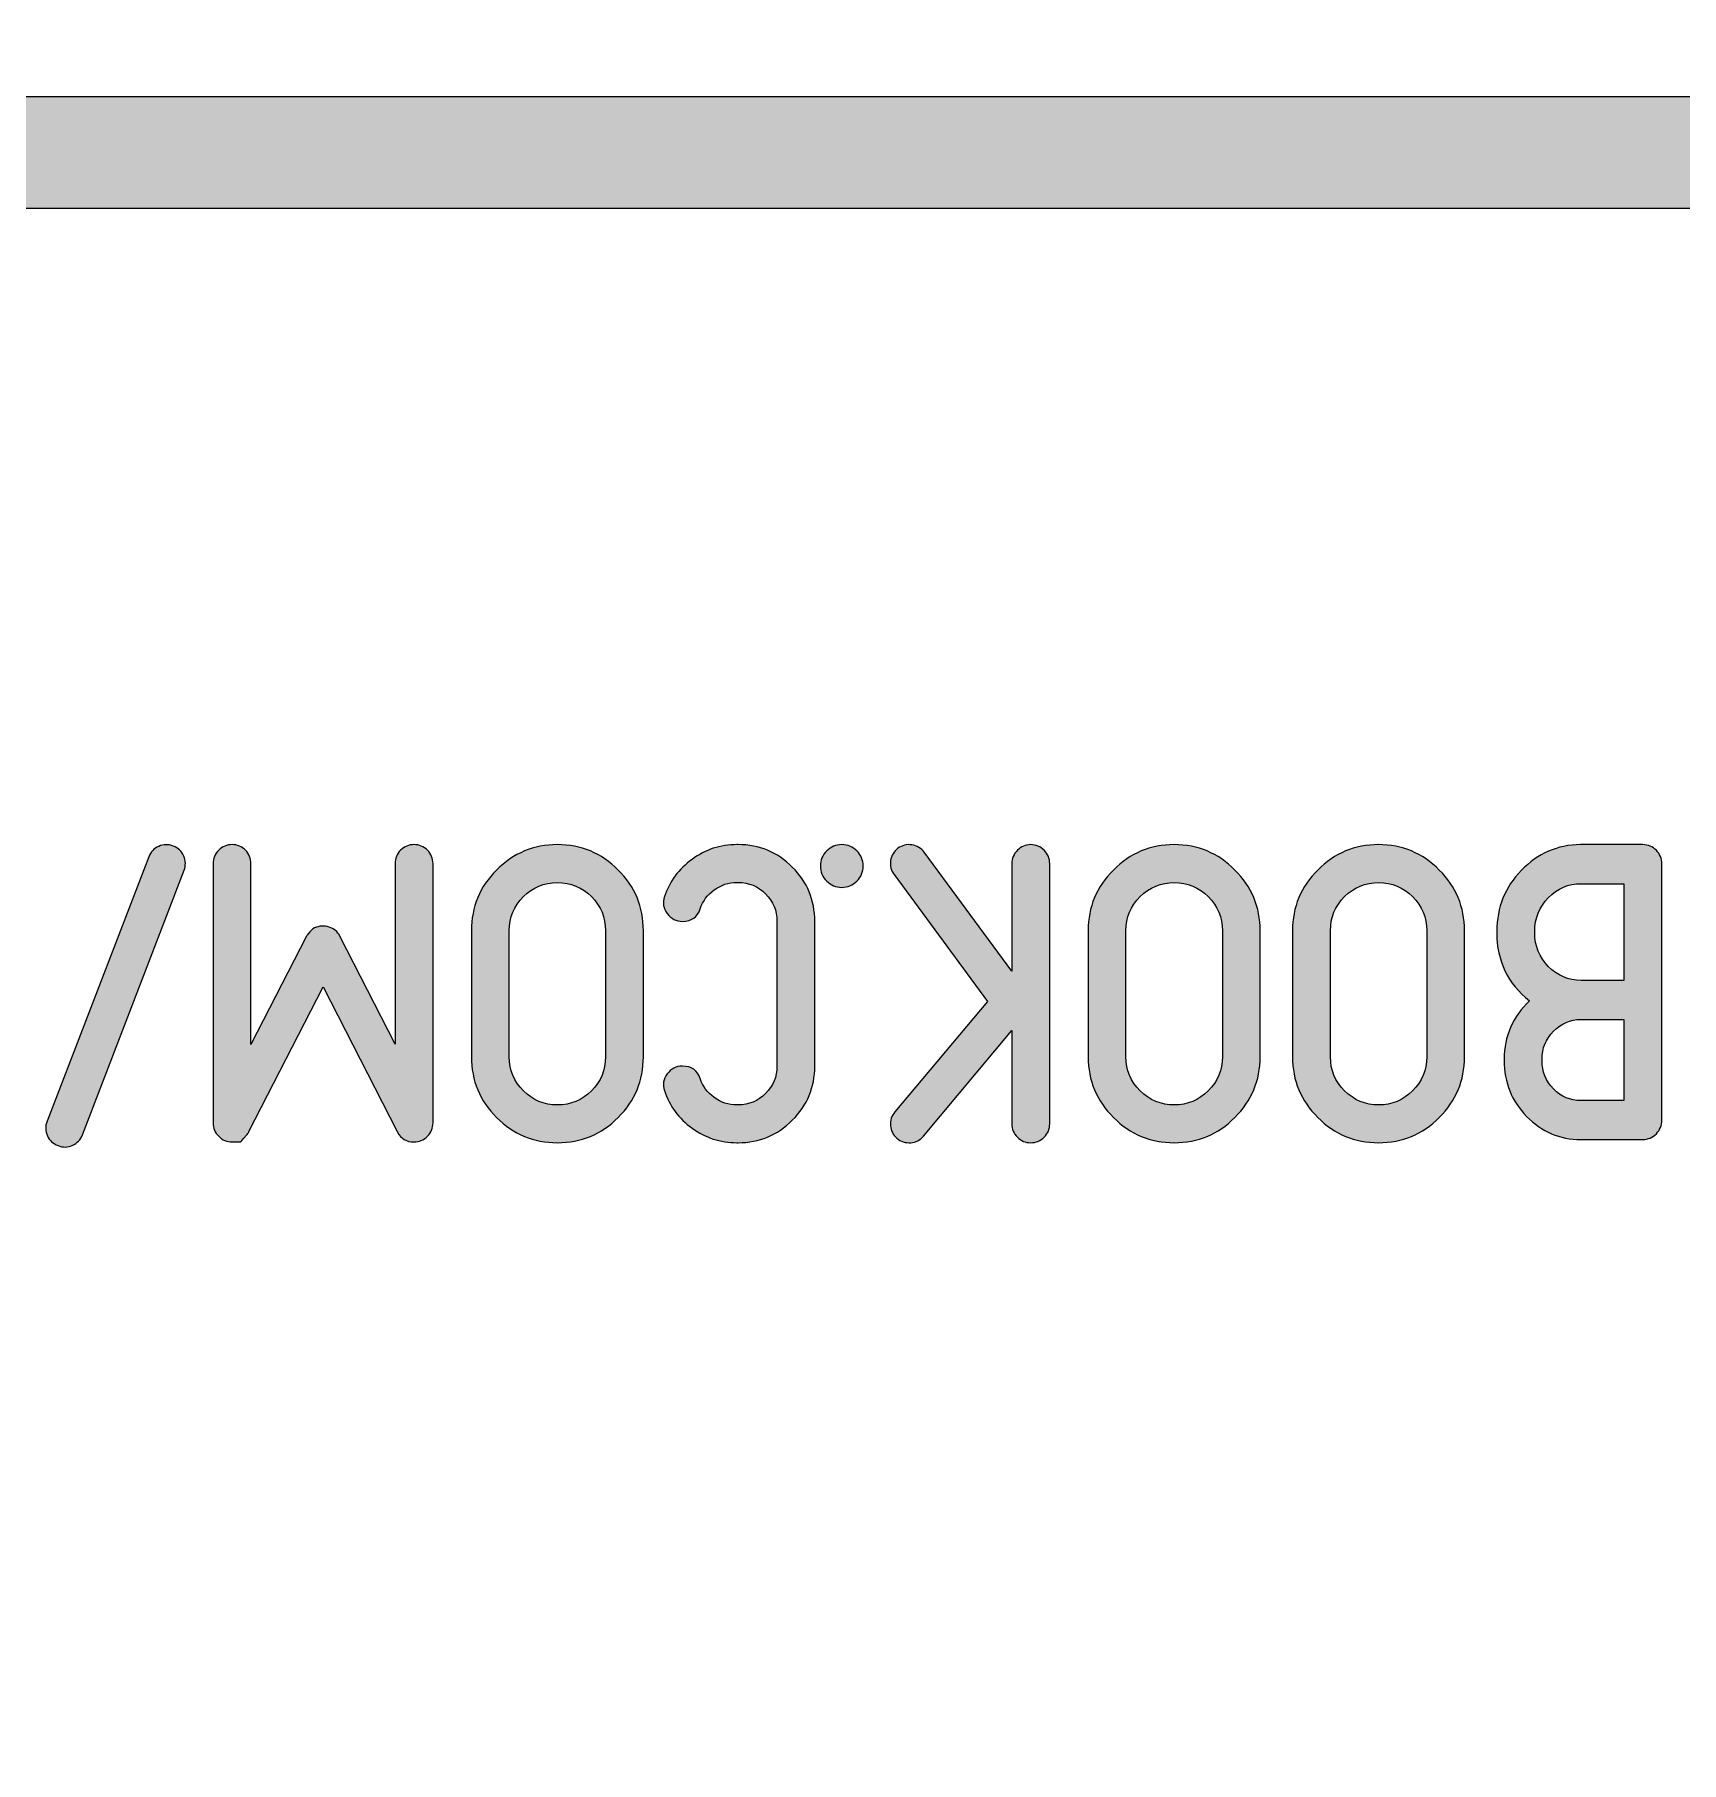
# Model space of a CAD drawing. Extents: x 3 to 98, y -255 to -10.
# Drawn here: x 24.19 to 34.91, y -160.89 to -149.65 of the extents above; entities that cross this region are included whole.
import ezdxf

# ---------------------------------------------------------------- set-up
doc = ezdxf.new("R2010")
doc.units = 0
doc.header["$MEASUREMENT"] = 0
doc.layers.add('LAYER_1', color=7, linetype='CONTINUOUS')

# ---------------------------------------------------------------- blocks, each defined once
blk = doc.blocks.new('BLOCK_2')
at = {"layer": 'LAYER_1'}
h = blk.add_hatch(color=250, dxfattribs=at)
h.dxf.hatch_style = 2
h.paths.add_polyline_path([(68.381, -172.841), (68.381, -150.057), (9.538, -150.057), (9.538, -172.841)])
h.paths.add_polyline_path([(10.261, -150.78), (67.657, -150.78), (67.657, -172.117), (10.261, -172.117)])
for points in [[(68.381, -172.841), (68.381, -150.057), (9.538, -150.057), (9.538, -172.841), (68.381, -172.841)], [(10.261, -150.78), (67.657, -150.78), (67.657, -172.117), (10.261, -172.117), (10.261, -150.78)]]:
    blk.add_lwpolyline(points, dxfattribs=at)

msp = doc.modelspace()

# ---------------------------------------------------------------- hatches: boundary and pattern name
at = {"layer": 'LAYER_1'}
h = msp.add_hatch(color=250, dxfattribs=at)
h.dxf.hatch_style = 2
edge = h.paths.add_edge_path()
edge.add_spline(control_points=[(25.165, -154.995), (25.178, -155.026), (25.179, -155.057), (25.167, -155.088), (25.167, -155.088), (24.506, -156.808), (24.506, -156.808), (24.494, -156.84), (24.472, -156.863), (24.44, -156.877), (24.409, -156.891), (24.378, -156.892), (24.347, -156.879), (24.315, -156.867), (24.292, -156.846), (24.278, -156.815), (24.264, -156.784), (24.263, -156.752), (24.276, -156.72), (24.276, -156.72), (24.938, -155), (24.938, -155), (24.95, -154.969), (24.971, -154.946), (25.002, -154.932), (25.034, -154.918), (25.065, -154.918), (25.097, -154.93), (25.128, -154.942), (25.152, -154.963), (25.165, -154.995)], knot_values=[0, 0, 0, 0, 1, 1, 1, 2, 2, 2, 3, 3, 3, 4, 4, 4, 5, 5, 5, 6, 6, 6, 7, 7, 7, 8, 8, 8, 9, 9, 9, 10, 10, 10, 10], degree=3, periodic=1)
h = msp.add_hatch(color=250, dxfattribs=at)
h.dxf.hatch_style = 2
edge = h.paths.add_edge_path()
edge.add_spline(control_points=[(25.48, -156.855), (25.446, -156.855), (25.416, -156.842), (25.392, -156.818), (25.368, -156.794), (25.356, -156.765), (25.356, -156.731), (25.356, -156.731), (25.356, -155.045), (25.356, -155.045), (25.356, -155.011), (25.368, -154.981), (25.392, -154.957), (25.416, -154.933), (25.446, -154.921), (25.48, -154.921), (25.513, -154.921), (25.542, -154.933), (25.567, -154.957), (25.59, -154.981), (25.602, -155.011), (25.602, -155.045), (25.602, -155.045), (25.602, -156.221), (25.602, -156.221), (25.602, -156.221), (25.963, -155.517), (25.963, -155.517), (25.967, -155.51), (25.972, -155.503), (25.977, -155.498), (25.988, -155.483), (26.001, -155.471), (26.016, -155.463), (26.046, -155.449), (26.078, -155.446), (26.11, -155.457), (26.142, -155.467), (26.165, -155.486), (26.181, -155.517), (26.181, -155.517), (26.539, -156.219), (26.539, -156.219), (26.539, -156.219), (26.539, -155.045), (26.539, -155.045), (26.539, -155.011), (26.551, -154.981), (26.575, -154.957), (26.6, -154.933), (26.628, -154.921), (26.662, -154.921), (26.696, -154.921), (26.725, -154.933), (26.75, -154.957), (26.774, -154.981), (26.786, -155.011), (26.786, -155.045), (26.786, -155.045), (26.786, -156.731), (26.786, -156.731), (26.786, -156.765), (26.774, -156.794), (26.75, -156.818), (26.725, -156.842), (26.696, -156.855), (26.662, -156.855), (26.614, -156.855), (26.579, -156.834), (26.555, -156.791), (26.555, -156.79), (26.555, -156.789), (26.554, -156.789), (26.554, -156.789), (26.553, -156.787), (26.553, -156.787), (26.553, -156.787), (26.072, -155.845), (26.072, -155.845), (26.072, -155.845), (25.589, -156.787), (25.589, -156.787), (25.589, -156.786), (25.587, -156.789), (25.584, -156.797), (25.581, -156.8), (25.58, -156.801), (25.581, -156.8), (25.578, -156.805), (25.575, -156.808), (25.572, -156.811), (25.547, -156.84), (25.535, -156.855), (25.535, -156.855), (25.535, -156.855), (25.517, -156.855), (25.48, -156.855)], knot_values=[0, 0, 0, 0, 1, 1, 1, 2, 2, 2, 3, 3, 3, 4, 4, 4, 5, 5, 5, 6, 6, 6, 7, 7, 7, 8, 8, 8, 9, 9, 9, 10, 10, 10, 11, 11, 11, 12, 12, 12, 13, 13, 13, 14, 14, 14, 15, 15, 15, 16, 16, 16, 17, 17, 17, 18, 18, 18, 19, 19, 19, 20, 20, 20, 21, 21, 21, 22, 22, 22, 23, 23, 23, 24, 24, 24, 25, 25, 25, 26, 26, 26, 27, 27, 27, 28, 28, 28, 29, 29, 29, 30, 30, 30, 31, 31, 31, 32, 32, 32, 32], degree=3, periodic=1)
h = msp.add_hatch(color=250, dxfattribs=at)
h.dxf.hatch_style = 2
edge = h.paths.add_edge_path()
edge.add_spline(control_points=[(27.99, -155.086), (28.1, -155.194), (28.154, -155.326), (28.154, -155.481), (28.154, -155.481), (28.154, -156.302), (28.154, -156.302), (28.154, -156.455), (28.1, -156.587), (27.99, -156.696), (27.881, -156.805), (27.75, -156.86), (27.595, -156.86), (27.441, -156.86), (27.309, -156.805), (27.2, -156.696), (27.09, -156.587), (27.036, -156.455), (27.036, -156.302), (27.036, -156.302), (27.036, -155.481), (27.036, -155.481), (27.036, -155.326), (27.09, -155.194), (27.2, -155.086), (27.309, -154.976), (27.441, -154.921), (27.595, -154.921), (27.75, -154.921), (27.881, -154.976), (27.99, -155.086)], knot_values=[0, 0, 0, 0, 1, 1, 1, 2, 2, 2, 3, 3, 3, 4, 4, 4, 5, 5, 5, 6, 6, 6, 7, 7, 7, 8, 8, 8, 9, 9, 9, 10, 10, 10, 10], degree=3, periodic=1)
edge = h.paths.add_edge_path()
edge.add_spline(control_points=[(27.816, -156.523), (27.878, -156.461), (27.908, -156.388), (27.908, -156.302), (27.908, -156.302), (27.908, -155.481), (27.908, -155.481), (27.908, -155.395), (27.878, -155.321), (27.816, -155.259), (27.756, -155.198), (27.682, -155.167), (27.595, -155.167), (27.509, -155.167), (27.435, -155.198), (27.374, -155.259), (27.313, -155.321), (27.282, -155.395), (27.282, -155.481), (27.282, -155.481), (27.282, -156.302), (27.282, -156.302), (27.282, -156.388), (27.313, -156.461), (27.374, -156.523), (27.435, -156.583), (27.509, -156.614), (27.595, -156.614), (27.682, -156.614), (27.756, -156.583), (27.816, -156.523)], knot_values=[0, 0, 0, 0, 1, 1, 1, 2, 2, 2, 3, 3, 3, 4, 4, 4, 5, 5, 5, 6, 6, 6, 7, 7, 7, 8, 8, 8, 9, 9, 9, 10, 10, 10, 10], degree=3, periodic=1)
h = msp.add_hatch(color=250, dxfattribs=at)
h.dxf.hatch_style = 2
edge = h.paths.add_edge_path()
edge.add_spline(control_points=[(28.409, -155.42), (28.367, -155.42), (28.334, -155.403), (28.309, -155.369), (28.284, -155.335), (28.278, -155.299), (28.291, -155.259), (28.325, -155.16), (28.384, -155.08), (28.471, -155.017), (28.557, -154.953), (28.655, -154.921), (28.763, -154.921), (28.763, -154.921), (28.771, -154.921), (28.771, -154.921), (28.908, -154.921), (29.026, -154.97), (29.123, -155.067), (29.221, -155.165), (29.269, -155.282), (29.269, -155.42), (29.269, -155.42), (29.269, -156.362), (29.269, -156.362), (29.269, -156.499), (29.221, -156.616), (29.123, -156.714), (29.026, -156.811), (28.908, -156.86), (28.771, -156.86), (28.771, -156.86), (28.763, -156.86), (28.763, -156.86), (28.655, -156.86), (28.557, -156.828), (28.471, -156.765), (28.384, -156.703), (28.325, -156.622), (28.291, -156.521), (28.278, -156.483), (28.284, -156.447), (28.309, -156.412), (28.334, -156.379), (28.367, -156.362), (28.409, -156.362), (28.467, -156.362), (28.506, -156.389), (28.524, -156.443), (28.541, -156.493), (28.571, -156.535), (28.615, -156.566), (28.659, -156.598), (28.708, -156.614), (28.763, -156.614), (28.763, -156.614), (28.771, -156.614), (28.771, -156.614), (28.841, -156.614), (28.9, -156.589), (28.949, -156.54), (28.999, -156.491), (29.023, -156.431), (29.023, -156.362), (29.023, -156.362), (29.023, -155.42), (29.023, -155.42), (29.023, -155.35), (28.999, -155.29), (28.949, -155.241), (28.9, -155.192), (28.841, -155.167), (28.771, -155.167), (28.771, -155.167), (28.763, -155.167), (28.763, -155.167), (28.708, -155.167), (28.659, -155.183), (28.615, -155.216), (28.571, -155.247), (28.541, -155.288), (28.524, -155.338), (28.506, -155.393), (28.467, -155.42), (28.409, -155.42)], knot_values=[0, 0, 0, 0, 1, 1, 1, 2, 2, 2, 3, 3, 3, 4, 4, 4, 5, 5, 5, 6, 6, 6, 7, 7, 7, 8, 8, 8, 9, 9, 9, 10, 10, 10, 11, 11, 11, 12, 12, 12, 13, 13, 13, 14, 14, 14, 15, 15, 15, 16, 16, 16, 17, 17, 17, 18, 18, 18, 19, 19, 19, 20, 20, 20, 21, 21, 21, 22, 22, 22, 23, 23, 23, 24, 24, 24, 25, 25, 25, 26, 26, 26, 27, 27, 27, 28, 28, 28, 28], degree=3, periodic=1)
h = msp.add_hatch(color=250, dxfattribs=at)
h.dxf.hatch_style = 2
edge = h.paths.add_edge_path()
edge.add_spline(control_points=[(29.347, -154.962), (29.374, -154.935), (29.407, -154.921), (29.444, -154.921), (29.483, -154.921), (29.516, -154.935), (29.543, -154.962), (29.57, -154.989), (29.584, -155.022), (29.584, -155.061), (29.584, -155.098), (29.57, -155.131), (29.543, -155.158), (29.516, -155.185), (29.483, -155.199), (29.444, -155.199), (29.407, -155.199), (29.374, -155.185), (29.347, -155.158), (29.319, -155.131), (29.306, -155.098), (29.306, -155.061), (29.306, -155.022), (29.319, -154.989), (29.347, -154.962)], knot_values=[0, 0, 0, 0, 1, 1, 1, 2, 2, 2, 3, 3, 3, 4, 4, 4, 5, 5, 5, 6, 6, 6, 7, 7, 7, 8, 8, 8, 8], degree=3, periodic=1)
h = msp.add_hatch(color=250, dxfattribs=at)
h.dxf.hatch_style = 2
edge = h.paths.add_edge_path()
edge.add_spline(control_points=[(29.785, -155.116), (29.765, -155.089), (29.757, -155.059), (29.762, -155.025), (29.768, -154.992), (29.783, -154.965), (29.81, -154.945), (29.837, -154.925), (29.867, -154.917), (29.901, -154.923), (29.934, -154.928), (29.961, -154.944), (29.981, -154.971), (29.981, -154.971), (30.551, -155.744), (30.551, -155.744), (30.551, -155.744), (30.551, -155.045), (30.551, -155.045), (30.551, -155.011), (30.563, -154.982), (30.587, -154.958), (30.611, -154.934), (30.64, -154.921), (30.673, -154.921), (30.707, -154.921), (30.737, -154.934), (30.762, -154.958), (30.785, -154.982), (30.797, -155.011), (30.797, -155.045), (30.797, -155.045), (30.797, -156.737), (30.797, -156.737), (30.797, -156.772), (30.785, -156.8), (30.762, -156.824), (30.737, -156.848), (30.707, -156.86), (30.673, -156.86), (30.64, -156.86), (30.611, -156.848), (30.587, -156.824), (30.563, -156.8), (30.551, -156.772), (30.551, -156.737), (30.551, -156.737), (30.551, -156.131), (30.551, -156.131), (30.551, -156.131), (29.976, -156.818), (29.976, -156.818), (29.954, -156.843), (29.926, -156.857), (29.893, -156.86), (29.859, -156.862), (29.829, -156.853), (29.803, -156.831), (29.778, -156.809), (29.764, -156.781), (29.761, -156.748), (29.759, -156.715), (29.768, -156.685), (29.79, -156.66), (29.79, -156.66), (30.393, -155.941), (30.393, -155.941), (30.393, -155.941), (29.785, -155.116), (29.785, -155.116)], knot_values=[0, 0, 0, 0, 1, 1, 1, 2, 2, 2, 3, 3, 3, 4, 4, 4, 5, 5, 5, 6, 6, 6, 7, 7, 7, 8, 8, 8, 9, 9, 9, 10, 10, 10, 11, 11, 11, 12, 12, 12, 13, 13, 13, 14, 14, 14, 15, 15, 15, 16, 16, 16, 17, 17, 17, 18, 18, 18, 19, 19, 19, 20, 20, 20, 21, 21, 21, 22, 22, 22, 23, 23, 23, 23], degree=3, periodic=1)
h = msp.add_hatch(color=250, dxfattribs=at)
h.dxf.hatch_style = 2
edge = h.paths.add_edge_path()
edge.add_spline(control_points=[(32.001, -155.086), (32.111, -155.194), (32.166, -155.326), (32.166, -155.481), (32.166, -155.481), (32.166, -156.302), (32.166, -156.302), (32.166, -156.455), (32.111, -156.587), (32.001, -156.696), (31.893, -156.805), (31.761, -156.86), (31.607, -156.86), (31.452, -156.86), (31.321, -156.805), (31.212, -156.696), (31.102, -156.587), (31.047, -156.455), (31.047, -156.302), (31.047, -156.302), (31.047, -155.481), (31.047, -155.481), (31.047, -155.326), (31.102, -155.194), (31.212, -155.086), (31.321, -154.976), (31.452, -154.921), (31.607, -154.921), (31.761, -154.921), (31.893, -154.976), (32.001, -155.086)], knot_values=[0, 0, 0, 0, 1, 1, 1, 2, 2, 2, 3, 3, 3, 4, 4, 4, 5, 5, 5, 6, 6, 6, 7, 7, 7, 8, 8, 8, 9, 9, 9, 10, 10, 10, 10], degree=3, periodic=1)
edge = h.paths.add_edge_path()
edge.add_spline(control_points=[(31.828, -156.523), (31.889, -156.461), (31.92, -156.388), (31.92, -156.302), (31.92, -156.302), (31.92, -155.481), (31.92, -155.481), (31.92, -155.395), (31.889, -155.321), (31.828, -155.259), (31.767, -155.198), (31.693, -155.167), (31.607, -155.167), (31.521, -155.167), (31.447, -155.198), (31.385, -155.259), (31.324, -155.321), (31.293, -155.395), (31.293, -155.481), (31.293, -155.481), (31.293, -156.302), (31.293, -156.302), (31.293, -156.388), (31.324, -156.461), (31.385, -156.523), (31.447, -156.583), (31.521, -156.614), (31.607, -156.614), (31.693, -156.614), (31.767, -156.583), (31.828, -156.523)], knot_values=[0, 0, 0, 0, 1, 1, 1, 2, 2, 2, 3, 3, 3, 4, 4, 4, 5, 5, 5, 6, 6, 6, 7, 7, 7, 8, 8, 8, 9, 9, 9, 10, 10, 10, 10], degree=3, periodic=1)
h = msp.add_hatch(color=250, dxfattribs=at)
h.dxf.hatch_style = 2
edge = h.paths.add_edge_path()
edge.add_spline(control_points=[(33.331, -155.086), (33.44, -155.194), (33.495, -155.326), (33.495, -155.481), (33.495, -155.481), (33.495, -156.302), (33.495, -156.302), (33.495, -156.455), (33.44, -156.587), (33.331, -156.696), (33.222, -156.805), (33.09, -156.86), (32.936, -156.86), (32.781, -156.86), (32.65, -156.805), (32.541, -156.696), (32.431, -156.587), (32.376, -156.455), (32.376, -156.302), (32.376, -156.302), (32.376, -155.481), (32.376, -155.481), (32.376, -155.326), (32.431, -155.194), (32.541, -155.086), (32.65, -154.976), (32.781, -154.921), (32.936, -154.921), (33.09, -154.921), (33.222, -154.976), (33.331, -155.086)], knot_values=[0, 0, 0, 0, 1, 1, 1, 2, 2, 2, 3, 3, 3, 4, 4, 4, 5, 5, 5, 6, 6, 6, 7, 7, 7, 8, 8, 8, 9, 9, 9, 10, 10, 10, 10], degree=3, periodic=1)
edge = h.paths.add_edge_path()
edge.add_spline(control_points=[(33.157, -156.523), (33.218, -156.461), (33.249, -156.388), (33.249, -156.302), (33.249, -156.302), (33.249, -155.481), (33.249, -155.481), (33.249, -155.395), (33.218, -155.321), (33.157, -155.259), (33.096, -155.198), (33.023, -155.167), (32.936, -155.167), (32.85, -155.167), (32.776, -155.198), (32.715, -155.259), (32.653, -155.321), (32.623, -155.395), (32.623, -155.481), (32.623, -155.481), (32.623, -156.302), (32.623, -156.302), (32.623, -156.388), (32.653, -156.461), (32.715, -156.523), (32.776, -156.583), (32.85, -156.614), (32.936, -156.614), (33.023, -156.614), (33.096, -156.583), (33.157, -156.523)], knot_values=[0, 0, 0, 0, 1, 1, 1, 2, 2, 2, 3, 3, 3, 4, 4, 4, 5, 5, 5, 6, 6, 6, 7, 7, 7, 8, 8, 8, 9, 9, 9, 10, 10, 10, 10], degree=3, periodic=1)
h = msp.add_hatch(color=250, dxfattribs=at)
h.dxf.hatch_style = 2
edge = h.paths.add_edge_path()
edge.add_spline(control_points=[(33.917, -155.938), (33.776, -155.825), (33.705, -155.677), (33.705, -155.495), (33.705, -155.495), (33.705, -155.484), (33.705, -155.484), (33.705, -155.33), (33.758, -155.198), (33.865, -155.088), (33.971, -154.978), (34.1, -154.922), (34.25, -154.921), (34.25, -154.921), (34.655, -154.921), (34.655, -154.921), (34.689, -154.921), (34.718, -154.934), (34.743, -154.958), (34.766, -154.982), (34.778, -155.012), (34.778, -155.048), (34.778, -155.048), (34.778, -156.712), (34.778, -156.712), (34.778, -156.747), (34.766, -156.777), (34.743, -156.802), (34.718, -156.826), (34.689, -156.839), (34.655, -156.839), (34.655, -156.839), (34.252, -156.839), (34.252, -156.839), (34.114, -156.839), (33.996, -156.789), (33.899, -156.689), (33.802, -156.589), (33.753, -156.468), (33.753, -156.325), (33.753, -156.325), (33.753, -156.317), (33.753, -156.317), (33.753, -156.167), (33.808, -156.04), (33.917, -155.938)], knot_values=[0, 0, 0, 0, 1, 1, 1, 2, 2, 2, 3, 3, 3, 4, 4, 4, 5, 5, 5, 6, 6, 6, 7, 7, 7, 8, 8, 8, 9, 9, 9, 10, 10, 10, 11, 11, 11, 12, 12, 12, 13, 13, 13, 14, 14, 14, 15, 15, 15, 15], degree=3, periodic=1)
edge = h.paths.add_edge_path()
edge.add_spline(control_points=[(33.999, -156.325), (33.999, -156.397), (34.024, -156.459), (34.074, -156.51), (34.123, -156.561), (34.183, -156.586), (34.252, -156.586), (34.252, -156.586), (34.532, -156.586), (34.532, -156.586), (34.532, -156.586), (34.532, -156.058), (34.532, -156.058), (34.532, -156.058), (34.252, -156.058), (34.252, -156.058), (34.183, -156.058), (34.123, -156.084), (34.073, -156.135), (34.024, -156.186), (33.999, -156.246), (33.999, -156.317), (33.999, -156.317), (33.999, -156.325), (33.999, -156.325)], knot_values=[0, 0, 0, 0, 1, 1, 1, 2, 2, 2, 3, 3, 3, 4, 4, 4, 5, 5, 5, 6, 6, 6, 7, 7, 7, 8, 8, 8, 8], degree=3, periodic=1)
edge = h.paths.add_edge_path()
edge.add_spline(control_points=[(33.952, -155.495), (33.952, -155.58), (33.981, -155.653), (34.04, -155.714), (34.1, -155.774), (34.17, -155.804), (34.253, -155.804), (34.253, -155.804), (34.532, -155.804), (34.532, -155.804), (34.532, -155.804), (34.532, -155.175), (34.532, -155.175), (34.532, -155.175), (34.253, -155.175), (34.253, -155.175), (34.17, -155.175), (34.1, -155.205), (34.04, -155.266), (33.981, -155.327), (33.952, -155.399), (33.952, -155.484), (33.952, -155.484), (33.952, -155.495), (33.952, -155.495)], knot_values=[0, 0, 0, 0, 1, 1, 1, 2, 2, 2, 3, 3, 3, 4, 4, 4, 5, 5, 5, 6, 6, 6, 7, 7, 7, 8, 8, 8, 8], degree=3, periodic=1)

# ---------------------------------------------------------------- linework, layer by layer
at = {"layer": 'LAYER_1', "color": 250}
msp.add_open_spline([(93.89, -10.01), (93.89, -10.01), (78.542, -10.01), (78.542, -10.01), (78.542, -10.01), (78.542, -10.716), (78.542, -10.716), (78.542, -12.859), (76.804, -14.596), (74.661, -14.596), (74.661, -14.596), (25.879, -14.596), (25.879, -14.596), (23.736, -14.596), (21.999, -12.859), (21.999, -10.716), (21.999, -10.716), (21.999, -10.01), (21.999, -10.01), (21.999, -10.01), (6.651, -10.01), (6.651, -10.01), (4.508, -10.01), (2.77, -11.748), (2.77, -13.891), (2.77, -13.891), (2.77, -22.609), (2.77, -22.609), (2.77, -22.609), (2.77, -25.978), (2.77, -25.978), (2.77, -25.978), (2.77, -124.869), (2.77, -124.869), (2.77, -124.869), (2.77, -124.889), (2.77, -124.889), (2.77, -124.889), (2.77, -147.869), (2.77, -147.869), (2.77, -147.869), (2.77, -237.326), (2.77, -237.326), (2.77, -237.326), (2.77, -255.411), (2.77, -255.411), (2.77, -255.411), (97.77, -255.411), (97.77, -255.411), (97.77, -255.411), (97.77, -237.326), (97.77, -237.326), (97.77, -237.326), (97.77, -147.869), (97.77, -147.869), (97.77, -147.869), (97.77, -124.889), (97.77, -124.889), (97.77, -124.889), (97.77, -124.869), (97.77, -124.869), (97.77, -124.869), (97.77, -113.631), (97.77, -113.631), (97.77, -113.631), (97.77, -100.913), (97.77, -100.913), (97.77, -98.834), (96.134, -97.142), (94.081, -97.042), (94.017, -97.038), (93.954, -97.032), (93.89, -97.032), (93.89, -97.032), (81.171, -97.032), (81.171, -97.032), (81.107, -97.032), (81.044, -97.038), (80.98, -97.042), (80.98, -97.042), (17.229, -97.042), (17.229, -97.042), (13.138, -97.042), (9.821, -93.725), (9.821, -89.633), (9.821, -89.633), (9.821, -60.323), (9.821, -60.323), (9.821, -56.231), (13.138, -52.914), (17.229, -52.914), (17.229, -52.914), (80.782, -52.914), (80.782, -52.914), (80.91, -52.927), (81.04, -52.934), (81.171, -52.934), (81.171, -52.934), (93.89, -52.934), (93.89, -52.934), (94.021, -52.934), (94.15, -52.927), (94.278, -52.914), (96.239, -52.719), (97.77, -51.065), (97.77, -49.053), (97.77, -49.053), (97.77, -36.335), (97.77, -36.335), (97.77, -36.335), (97.77, -25.978), (97.77, -25.978), (97.77, -25.978), (97.77, -22.609), (97.77, -22.609), (97.77, -22.609), (97.77, -13.891), (97.77, -13.891), (97.77, -11.748), (96.033, -10.01), (93.89, -10.01)], degree=3, knots=[0, 0, 0, 0, 1, 1, 1, 2, 2, 2, 3, 3, 3, 4, 4, 4, 5, 5, 5, 6, 6, 6, 7, 7, 7, 8, 8, 8, 9, 9, 9, 10, 10, 10, 11, 11, 11, 12, 12, 12, 13, 13, 13, 14, 14, 14, 15, 15, 15, 16, 16, 16, 17, 17, 17, 18, 18, 18, 19, 19, 19, 20, 20, 20, 21, 21, 21, 22, 22, 22, 23, 23, 23, 24, 24, 24, 25, 25, 25, 26, 26, 26, 27, 27, 27, 28, 28, 28, 29, 29, 29, 30, 30, 30, 31, 31, 31, 32, 32, 32, 33, 33, 33, 34, 34, 34, 35, 35, 35, 36, 36, 36, 37, 37, 37, 38, 38, 38, 39, 39, 39, 40, 40, 40, 40], dxfattribs=at)
at = {"layer": 'LAYER_1'}
for points, knots in [([(25.165, -154.995), (25.178, -155.026), (25.179, -155.057), (25.167, -155.088), (25.167, -155.088), (24.506, -156.808), (24.506, -156.808), (24.494, -156.84), (24.472, -156.863), (24.44, -156.877), (24.409, -156.891), (24.378, -156.892), (24.347, -156.879), (24.315, -156.867), (24.292, -156.846), (24.278, -156.815), (24.264, -156.784), (24.263, -156.752), (24.276, -156.72), (24.276, -156.72), (24.938, -155), (24.938, -155), (24.95, -154.969), (24.971, -154.946), (25.002, -154.932), (25.034, -154.918), (25.065, -154.918), (25.097, -154.93), (25.128, -154.942), (25.152, -154.963), (25.165, -154.995)], [0, 0, 0, 0, 1, 1, 1, 2, 2, 2, 3, 3, 3, 4, 4, 4, 5, 5, 5, 6, 6, 6, 7, 7, 7, 8, 8, 8, 9, 9, 9, 10, 10, 10, 10]), ([(25.48, -156.855), (25.446, -156.855), (25.416, -156.842), (25.392, -156.818), (25.368, -156.794), (25.356, -156.765), (25.356, -156.731), (25.356, -156.731), (25.356, -155.045), (25.356, -155.045), (25.356, -155.011), (25.368, -154.981), (25.392, -154.957), (25.416, -154.933), (25.446, -154.921), (25.48, -154.921), (25.513, -154.921), (25.542, -154.933), (25.567, -154.957), (25.59, -154.981), (25.602, -155.011), (25.602, -155.045), (25.602, -155.045), (25.602, -156.221), (25.602, -156.221), (25.602, -156.221), (25.963, -155.517), (25.963, -155.517), (25.967, -155.51), (25.972, -155.503), (25.977, -155.498), (25.988, -155.483), (26.001, -155.471), (26.016, -155.463), (26.046, -155.449), (26.078, -155.446), (26.11, -155.457), (26.142, -155.467), (26.165, -155.486), (26.181, -155.517), (26.181, -155.517), (26.539, -156.219), (26.539, -156.219), (26.539, -156.219), (26.539, -155.045), (26.539, -155.045), (26.539, -155.011), (26.551, -154.981), (26.575, -154.957), (26.6, -154.933), (26.628, -154.921), (26.662, -154.921), (26.696, -154.921), (26.725, -154.933), (26.75, -154.957), (26.774, -154.981), (26.786, -155.011), (26.786, -155.045), (26.786, -155.045), (26.786, -156.731), (26.786, -156.731), (26.786, -156.765), (26.774, -156.794), (26.75, -156.818), (26.725, -156.842), (26.696, -156.855), (26.662, -156.855), (26.614, -156.855), (26.579, -156.834), (26.555, -156.791), (26.555, -156.79), (26.555, -156.789), (26.554, -156.789), (26.554, -156.789), (26.553, -156.787), (26.553, -156.787), (26.553, -156.787), (26.072, -155.845), (26.072, -155.845), (26.072, -155.845), (25.589, -156.787), (25.589, -156.787), (25.589, -156.786), (25.587, -156.789), (25.584, -156.797), (25.581, -156.8), (25.58, -156.801), (25.581, -156.8), (25.578, -156.805), (25.575, -156.808), (25.572, -156.811), (25.547, -156.84), (25.535, -156.855), (25.535, -156.855), (25.535, -156.855), (25.517, -156.855), (25.48, -156.855)], [0, 0, 0, 0, 1, 1, 1, 2, 2, 2, 3, 3, 3, 4, 4, 4, 5, 5, 5, 6, 6, 6, 7, 7, 7, 8, 8, 8, 9, 9, 9, 10, 10, 10, 11, 11, 11, 12, 12, 12, 13, 13, 13, 14, 14, 14, 15, 15, 15, 16, 16, 16, 17, 17, 17, 18, 18, 18, 19, 19, 19, 20, 20, 20, 21, 21, 21, 22, 22, 22, 23, 23, 23, 24, 24, 24, 25, 25, 25, 26, 26, 26, 27, 27, 27, 28, 28, 28, 29, 29, 29, 30, 30, 30, 31, 31, 31, 32, 32, 32, 32]), ([(27.99, -155.086), (28.1, -155.194), (28.154, -155.326), (28.154, -155.481), (28.154, -155.481), (28.154, -156.302), (28.154, -156.302), (28.154, -156.455), (28.1, -156.587), (27.99, -156.696), (27.881, -156.805), (27.75, -156.86), (27.595, -156.86), (27.441, -156.86), (27.309, -156.805), (27.2, -156.696), (27.09, -156.587), (27.036, -156.455), (27.036, -156.302), (27.036, -156.302), (27.036, -155.481), (27.036, -155.481), (27.036, -155.326), (27.09, -155.194), (27.2, -155.086), (27.309, -154.976), (27.441, -154.921), (27.595, -154.921), (27.75, -154.921), (27.881, -154.976), (27.99, -155.086)], [0, 0, 0, 0, 1, 1, 1, 2, 2, 2, 3, 3, 3, 4, 4, 4, 5, 5, 5, 6, 6, 6, 7, 7, 7, 8, 8, 8, 9, 9, 9, 10, 10, 10, 10]), ([(28.409, -155.42), (28.367, -155.42), (28.334, -155.403), (28.309, -155.369), (28.284, -155.335), (28.278, -155.299), (28.291, -155.259), (28.325, -155.16), (28.384, -155.08), (28.471, -155.017), (28.557, -154.953), (28.655, -154.921), (28.763, -154.921), (28.763, -154.921), (28.771, -154.921), (28.771, -154.921), (28.908, -154.921), (29.026, -154.97), (29.123, -155.067), (29.221, -155.165), (29.269, -155.282), (29.269, -155.42), (29.269, -155.42), (29.269, -156.362), (29.269, -156.362), (29.269, -156.499), (29.221, -156.616), (29.123, -156.714), (29.026, -156.811), (28.908, -156.86), (28.771, -156.86), (28.771, -156.86), (28.763, -156.86), (28.763, -156.86), (28.655, -156.86), (28.557, -156.828), (28.471, -156.765), (28.384, -156.703), (28.325, -156.622), (28.291, -156.521), (28.278, -156.483), (28.284, -156.447), (28.309, -156.412), (28.334, -156.379), (28.367, -156.362), (28.409, -156.362), (28.467, -156.362), (28.506, -156.389), (28.524, -156.443), (28.541, -156.493), (28.571, -156.535), (28.615, -156.566), (28.659, -156.598), (28.708, -156.614), (28.763, -156.614), (28.763, -156.614), (28.771, -156.614), (28.771, -156.614), (28.841, -156.614), (28.9, -156.589), (28.949, -156.54), (28.999, -156.491), (29.023, -156.431), (29.023, -156.362), (29.023, -156.362), (29.023, -155.42), (29.023, -155.42), (29.023, -155.35), (28.999, -155.29), (28.949, -155.241), (28.9, -155.192), (28.841, -155.167), (28.771, -155.167), (28.771, -155.167), (28.763, -155.167), (28.763, -155.167), (28.708, -155.167), (28.659, -155.183), (28.615, -155.216), (28.571, -155.247), (28.541, -155.288), (28.524, -155.338), (28.506, -155.393), (28.467, -155.42), (28.409, -155.42)], [0, 0, 0, 0, 1, 1, 1, 2, 2, 2, 3, 3, 3, 4, 4, 4, 5, 5, 5, 6, 6, 6, 7, 7, 7, 8, 8, 8, 9, 9, 9, 10, 10, 10, 11, 11, 11, 12, 12, 12, 13, 13, 13, 14, 14, 14, 15, 15, 15, 16, 16, 16, 17, 17, 17, 18, 18, 18, 19, 19, 19, 20, 20, 20, 21, 21, 21, 22, 22, 22, 23, 23, 23, 24, 24, 24, 25, 25, 25, 26, 26, 26, 27, 27, 27, 28, 28, 28, 28]), ([(29.347, -154.962), (29.374, -154.935), (29.407, -154.921), (29.444, -154.921), (29.483, -154.921), (29.516, -154.935), (29.543, -154.962), (29.57, -154.989), (29.584, -155.022), (29.584, -155.061), (29.584, -155.098), (29.57, -155.131), (29.543, -155.158), (29.516, -155.185), (29.483, -155.199), (29.444, -155.199), (29.407, -155.199), (29.374, -155.185), (29.347, -155.158), (29.319, -155.131), (29.306, -155.098), (29.306, -155.061), (29.306, -155.022), (29.319, -154.989), (29.347, -154.962)], [0, 0, 0, 0, 1, 1, 1, 2, 2, 2, 3, 3, 3, 4, 4, 4, 5, 5, 5, 6, 6, 6, 7, 7, 7, 8, 8, 8, 8]), ([(29.785, -155.116), (29.765, -155.089), (29.757, -155.059), (29.762, -155.025), (29.768, -154.992), (29.783, -154.965), (29.81, -154.945), (29.837, -154.925), (29.867, -154.917), (29.901, -154.923), (29.934, -154.928), (29.961, -154.944), (29.981, -154.971), (29.981, -154.971), (30.551, -155.744), (30.551, -155.744), (30.551, -155.744), (30.551, -155.045), (30.551, -155.045), (30.551, -155.011), (30.563, -154.982), (30.587, -154.958), (30.611, -154.934), (30.64, -154.921), (30.673, -154.921), (30.707, -154.921), (30.737, -154.934), (30.762, -154.958), (30.785, -154.982), (30.797, -155.011), (30.797, -155.045), (30.797, -155.045), (30.797, -156.737), (30.797, -156.737), (30.797, -156.772), (30.785, -156.8), (30.762, -156.824), (30.737, -156.848), (30.707, -156.86), (30.673, -156.86), (30.64, -156.86), (30.611, -156.848), (30.587, -156.824), (30.563, -156.8), (30.551, -156.772), (30.551, -156.737), (30.551, -156.737), (30.551, -156.131), (30.551, -156.131), (30.551, -156.131), (29.976, -156.818), (29.976, -156.818), (29.954, -156.843), (29.926, -156.857), (29.893, -156.86), (29.859, -156.862), (29.829, -156.853), (29.803, -156.831), (29.778, -156.809), (29.764, -156.781), (29.761, -156.748), (29.759, -156.715), (29.768, -156.685), (29.79, -156.66), (29.79, -156.66), (30.393, -155.941), (30.393, -155.941), (30.393, -155.941), (29.785, -155.116), (29.785, -155.116)], [0, 0, 0, 0, 1, 1, 1, 2, 2, 2, 3, 3, 3, 4, 4, 4, 5, 5, 5, 6, 6, 6, 7, 7, 7, 8, 8, 8, 9, 9, 9, 10, 10, 10, 11, 11, 11, 12, 12, 12, 13, 13, 13, 14, 14, 14, 15, 15, 15, 16, 16, 16, 17, 17, 17, 18, 18, 18, 19, 19, 19, 20, 20, 20, 21, 21, 21, 22, 22, 22, 23, 23, 23, 23]), ([(32.001, -155.086), (32.111, -155.194), (32.166, -155.326), (32.166, -155.481), (32.166, -155.481), (32.166, -156.302), (32.166, -156.302), (32.166, -156.455), (32.111, -156.587), (32.001, -156.696), (31.893, -156.805), (31.761, -156.86), (31.607, -156.86), (31.452, -156.86), (31.321, -156.805), (31.212, -156.696), (31.102, -156.587), (31.047, -156.455), (31.047, -156.302), (31.047, -156.302), (31.047, -155.481), (31.047, -155.481), (31.047, -155.326), (31.102, -155.194), (31.212, -155.086), (31.321, -154.976), (31.452, -154.921), (31.607, -154.921), (31.761, -154.921), (31.893, -154.976), (32.001, -155.086)], [0, 0, 0, 0, 1, 1, 1, 2, 2, 2, 3, 3, 3, 4, 4, 4, 5, 5, 5, 6, 6, 6, 7, 7, 7, 8, 8, 8, 9, 9, 9, 10, 10, 10, 10]), ([(33.331, -155.086), (33.44, -155.194), (33.495, -155.326), (33.495, -155.481), (33.495, -155.481), (33.495, -156.302), (33.495, -156.302), (33.495, -156.455), (33.44, -156.587), (33.331, -156.696), (33.222, -156.805), (33.09, -156.86), (32.936, -156.86), (32.781, -156.86), (32.65, -156.805), (32.541, -156.696), (32.431, -156.587), (32.376, -156.455), (32.376, -156.302), (32.376, -156.302), (32.376, -155.481), (32.376, -155.481), (32.376, -155.326), (32.431, -155.194), (32.541, -155.086), (32.65, -154.976), (32.781, -154.921), (32.936, -154.921), (33.09, -154.921), (33.222, -154.976), (33.331, -155.086)], [0, 0, 0, 0, 1, 1, 1, 2, 2, 2, 3, 3, 3, 4, 4, 4, 5, 5, 5, 6, 6, 6, 7, 7, 7, 8, 8, 8, 9, 9, 9, 10, 10, 10, 10]), ([(33.917, -155.938), (33.776, -155.825), (33.705, -155.677), (33.705, -155.495), (33.705, -155.495), (33.705, -155.484), (33.705, -155.484), (33.705, -155.33), (33.758, -155.198), (33.865, -155.088), (33.971, -154.978), (34.1, -154.922), (34.25, -154.921), (34.25, -154.921), (34.655, -154.921), (34.655, -154.921), (34.689, -154.921), (34.718, -154.934), (34.743, -154.958), (34.766, -154.982), (34.778, -155.012), (34.778, -155.048), (34.778, -155.048), (34.778, -156.712), (34.778, -156.712), (34.778, -156.747), (34.766, -156.777), (34.743, -156.802), (34.718, -156.826), (34.689, -156.839), (34.655, -156.839), (34.655, -156.839), (34.252, -156.839), (34.252, -156.839), (34.114, -156.839), (33.996, -156.789), (33.899, -156.689), (33.802, -156.589), (33.753, -156.468), (33.753, -156.325), (33.753, -156.325), (33.753, -156.317), (33.753, -156.317), (33.753, -156.167), (33.808, -156.04), (33.917, -155.938)], [0, 0, 0, 0, 1, 1, 1, 2, 2, 2, 3, 3, 3, 4, 4, 4, 5, 5, 5, 6, 6, 6, 7, 7, 7, 8, 8, 8, 9, 9, 9, 10, 10, 10, 11, 11, 11, 12, 12, 12, 13, 13, 13, 14, 14, 14, 15, 15, 15, 15]), ([(27.816, -156.523), (27.878, -156.461), (27.908, -156.388), (27.908, -156.302), (27.908, -156.302), (27.908, -155.481), (27.908, -155.481), (27.908, -155.395), (27.878, -155.321), (27.816, -155.259), (27.756, -155.198), (27.682, -155.167), (27.595, -155.167), (27.509, -155.167), (27.435, -155.198), (27.374, -155.259), (27.313, -155.321), (27.282, -155.395), (27.282, -155.481), (27.282, -155.481), (27.282, -156.302), (27.282, -156.302), (27.282, -156.388), (27.313, -156.461), (27.374, -156.523), (27.435, -156.583), (27.509, -156.614), (27.595, -156.614), (27.682, -156.614), (27.756, -156.583), (27.816, -156.523)], [0, 0, 0, 0, 1, 1, 1, 2, 2, 2, 3, 3, 3, 4, 4, 4, 5, 5, 5, 6, 6, 6, 7, 7, 7, 8, 8, 8, 9, 9, 9, 10, 10, 10, 10]), ([(31.828, -156.523), (31.889, -156.461), (31.92, -156.388), (31.92, -156.302), (31.92, -156.302), (31.92, -155.481), (31.92, -155.481), (31.92, -155.395), (31.889, -155.321), (31.828, -155.259), (31.767, -155.198), (31.693, -155.167), (31.607, -155.167), (31.521, -155.167), (31.447, -155.198), (31.385, -155.259), (31.324, -155.321), (31.293, -155.395), (31.293, -155.481), (31.293, -155.481), (31.293, -156.302), (31.293, -156.302), (31.293, -156.388), (31.324, -156.461), (31.385, -156.523), (31.447, -156.583), (31.521, -156.614), (31.607, -156.614), (31.693, -156.614), (31.767, -156.583), (31.828, -156.523)], [0, 0, 0, 0, 1, 1, 1, 2, 2, 2, 3, 3, 3, 4, 4, 4, 5, 5, 5, 6, 6, 6, 7, 7, 7, 8, 8, 8, 9, 9, 9, 10, 10, 10, 10]), ([(33.157, -156.523), (33.218, -156.461), (33.249, -156.388), (33.249, -156.302), (33.249, -156.302), (33.249, -155.481), (33.249, -155.481), (33.249, -155.395), (33.218, -155.321), (33.157, -155.259), (33.096, -155.198), (33.023, -155.167), (32.936, -155.167), (32.85, -155.167), (32.776, -155.198), (32.715, -155.259), (32.653, -155.321), (32.623, -155.395), (32.623, -155.481), (32.623, -155.481), (32.623, -156.302), (32.623, -156.302), (32.623, -156.388), (32.653, -156.461), (32.715, -156.523), (32.776, -156.583), (32.85, -156.614), (32.936, -156.614), (33.023, -156.614), (33.096, -156.583), (33.157, -156.523)], [0, 0, 0, 0, 1, 1, 1, 2, 2, 2, 3, 3, 3, 4, 4, 4, 5, 5, 5, 6, 6, 6, 7, 7, 7, 8, 8, 8, 9, 9, 9, 10, 10, 10, 10]), ([(33.952, -155.495), (33.952, -155.58), (33.981, -155.653), (34.04, -155.714), (34.1, -155.774), (34.17, -155.804), (34.253, -155.804), (34.253, -155.804), (34.532, -155.804), (34.532, -155.804), (34.532, -155.804), (34.532, -155.175), (34.532, -155.175), (34.532, -155.175), (34.253, -155.175), (34.253, -155.175), (34.17, -155.175), (34.1, -155.205), (34.04, -155.266), (33.981, -155.327), (33.952, -155.399), (33.952, -155.484), (33.952, -155.484), (33.952, -155.495), (33.952, -155.495)], [0, 0, 0, 0, 1, 1, 1, 2, 2, 2, 3, 3, 3, 4, 4, 4, 5, 5, 5, 6, 6, 6, 7, 7, 7, 8, 8, 8, 8]), ([(33.999, -156.325), (33.999, -156.397), (34.024, -156.459), (34.074, -156.51), (34.123, -156.561), (34.183, -156.586), (34.252, -156.586), (34.252, -156.586), (34.532, -156.586), (34.532, -156.586), (34.532, -156.586), (34.532, -156.058), (34.532, -156.058), (34.532, -156.058), (34.252, -156.058), (34.252, -156.058), (34.183, -156.058), (34.123, -156.084), (34.073, -156.135), (34.024, -156.186), (33.999, -156.246), (33.999, -156.317), (33.999, -156.317), (33.999, -156.325), (33.999, -156.325)], [0, 0, 0, 0, 1, 1, 1, 2, 2, 2, 3, 3, 3, 4, 4, 4, 5, 5, 5, 6, 6, 6, 7, 7, 7, 8, 8, 8, 8])]:
    msp.add_open_spline(points, degree=3, knots=knots, dxfattribs=at)

# ---------------------------------------------------------------- block references
msp.add_blockref('BLOCK_2', (0, 0), dxfattribs=at)

doc.saveas('drawing.dxf')
